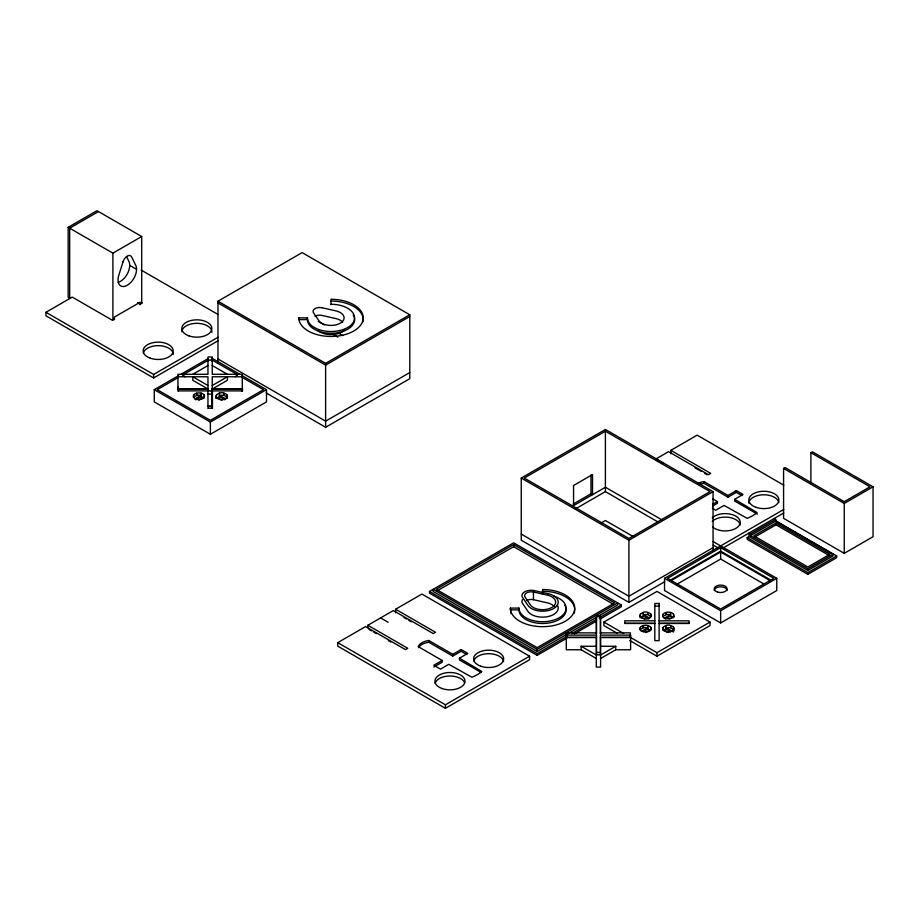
<?xml version="1.0" encoding="UTF-8"?>
<svg xmlns="http://www.w3.org/2000/svg" width="919" height="919" viewBox="0 0 919 919"><rect width="100%" height="100%" fill="white"/><g stroke="black" fill="none" stroke-linecap="round" stroke-linejoin="round"><path stroke-width="1.38" d="M215.896 398.329L216.402 394.929M193.691 394.883C191.738 400.167 201.629 400.902 204.202 397.571C206.143 392.287 196.252 391.563 193.691 394.883L193.346 397.467M216.402 398.432L219.434 396.675L224.822 399.788M639.992 616.741L644.61 618.797M640.336 627.298C638.383 632.582 648.274 633.306 650.836 629.986C652.789 624.69 642.898 623.967 640.336 627.298L639.992 629.871M663.081 614.156C661.129 619.452 671.019 620.176 673.593 616.844C675.534 611.56 665.643 610.836 663.081 614.156L662.737 616.741M662.737 629.871L663.047 627.332M640.566 617.338L643.334 615.96L648.722 619.061M98.494 211.565L69.683 228.199L69.683 298.238L68.167 297.365L68.167 227.326L96.977 210.692L141.71 236.516L141.71 303.707M68.167 227.326L112.899 253.15L141.71 236.516M217.975 340.8L153.611 377.962L45.95 315.791L45.95 312.299L72.256 297.101L112.141 320.134L114.415 318.813M142.169 302.799L139.895 304.109L137.471 302.719M217.964 362.66L217.964 301.202L302.121 252.61L409.782 314.769L409.782 378.685L325.625 427.278L266.223 392.976M45.95 312.299L153.611 374.458L217.975 337.296M242.088 375.584L266.487 389.667L266.487 401.89L210.382 434.273L154.266 401.89L154.266 389.667L178.665 375.584M181.1 374.171L207.935 358.674M178.252 377.537L157.241 389.667L210.382 420.339L263.512 389.667L242.409 377.548M183.168 374.699L207.901 360.409M184.949 374.297L182.812 375.526L184.949 376.767M207.958 361.006L210.106 359.777L212.243 361.006M192.795 374.297L207.958 365.532M212.243 385.521L227.407 376.767L227.407 380.271L212.243 389.024L242.271 389.024L242.271 374.297L212.243 374.297L212.243 356.963L207.958 356.963L207.958 374.297L177.93 374.297L177.93 389.024L207.958 389.024L192.795 380.271L192.795 376.767L207.958 385.521M193.691 396.985L197.447 395.101L201.192 395.273L194.736 399.007M212.243 390.047L210.106 391.287L207.958 390.047M235.253 376.767L237.401 375.526L235.253 374.297M195.816 399.788L201.192 396.675L203.961 398.053M198.849 400.133L204.225 397.031L204.225 394.929M154.266 389.667L210.382 422.051L266.487 389.667M217.964 301.202L325.625 363.361L409.782 314.769M409.782 316.527L325.625 365.119L217.964 302.948M409.782 372.551L325.625 421.143L217.964 358.984M664.805 581.647L628.906 602.37L521.245 540.211L521.245 478.052L605.403 429.46L713.064 491.619L713.064 551.331M605.403 431.218L524.278 478.052L628.906 538.465L710.031 491.619L605.403 431.218L605.403 491.619L658.337 522.187M573.226 504.071L590.997 493.813L592.514 494.686L592.514 474.549L573.559 485.496L573.559 505.634L605.403 487.242L662.025 519.936M395.607 612.743L395.607 609.24L421.913 594.053L529.585 656.212L529.585 659.716L445.416 708.308L337.755 646.149L337.755 642.645L365.578 626.586L405.463 649.607L407.737 648.297L367.853 625.265L367.853 627.597M367.853 625.265L393.332 610.561L433.217 633.582L435.491 632.272L395.607 609.24M655.821 459.006L668.561 451.654L708.446 474.686L710.72 473.365L670.836 450.344L670.836 453.848M670.836 450.344L697.142 435.158L783.769 485.163M566.874 638.188L537.167 655.339L429.495 593.18L429.495 591.434L513.664 542.842L621.324 605.001L621.324 606.747L600.291 618.901M513.664 544.588L436.169 589.332L537.167 647.631L614.65 602.898L513.664 544.588L513.664 546.69L613.421 604.288M575.903 508.655L605.403 491.619M437.398 590.722L513.664 546.69M600.452 523.37L605.403 520.51L633.857 536.937M521.245 478.052L628.906 540.211L713.064 491.619M433.825 667.033L442.165 662.208L442.165 660.462L433.825 665.276L440.488 669.124L448.828 664.311L471.895 677.246A37.53 21.665 0 0 0 481.843 671.502L459.454 658.188L459.454 659.934L480.913 672.329M442.165 660.462L418.202 646.631A14.21 8.202 0 0 1 428.817 640.497L452.78 654.328L461.12 649.515L467.794 653.375L459.454 658.188M712.627 504.313L717.394 501.556L717.394 503.313L712.627 506.059M698.199 483.279A14.21 8.202 0 0 1 704.046 481.602L728.009 495.433L736.349 490.62L743.023 494.468L734.683 499.281L734.683 501.039L757.336 514.112M418.559 647.642A14.21 8.202 0 0 1 428.817 642.255L452.78 656.086L461.12 651.272L466.68 654.477M699.244 484.566A14.21 8.202 0 0 1 704.046 483.348L728.009 497.179L736.349 492.366L741.909 495.582M810.88 452.665L812.396 451.792L873.05 486.806L873.05 536.707L844.239 553.341L783.585 518.327L783.585 468.426L785.102 467.541L844.239 501.694L870.017 486.806L810.88 452.665L810.88 482.601M713.064 547.655L628.906 596.247L521.245 534.088M537.167 649.388L617.683 602.898L617.683 605.001L537.167 651.491L433.136 591.434L433.136 589.332L537.167 649.388L537.167 651.491M337.755 642.645L445.416 704.804L529.585 656.212M713.224 541.613L776.762 578.327L776.762 590.549L720.645 622.944L664.54 590.549L664.54 578.327L783.769 509.459M429.495 591.434L537.167 653.593L566.874 636.442M571.825 633.582L596.569 619.291M599.05 617.867L621.324 605.001M720.645 547.655L667.516 578.327L720.645 609.01L773.787 578.327L720.645 547.655L720.645 551.124L669.985 580.371M574.295 633.903L596.569 621.037M723.127 547.977L783.769 512.963M749.008 536.535L749.008 533.031L750.524 533.905L775.693 519.373L775.693 521.13L833.016 554.226L833.016 555.972L807.847 570.504L749.008 536.535L747.193 537.581L747.193 539.338L807.847 574.352L836.658 557.718L836.658 555.972L776.004 520.947M670.319 581.095L720.645 552.032L770.984 581.095M750.524 533.905L750.524 535.662L775.693 521.13M617.465 633.409L603.886 625.575L603.886 622.071L656.959 591.434L710.031 622.071L710.031 625.575L656.959 656.212L629.802 640.543M776.004 523.049L753.856 535.834L807.847 567L829.983 554.226L776.004 523.049L776.004 524.806L828.754 555.26M755.085 536.88L776.004 524.806M676.453 584.553L720.645 559.039L763.62 583.841M783.585 468.426L844.239 503.44L873.05 486.806M640.336 629.389L644.093 627.505L647.838 627.688L641.382 631.422M663.081 616.258L666.838 614.374L670.583 614.558L664.127 618.28M600.589 655.017L615.753 646.264L615.753 649.756L600.589 658.521M643.53 631.571L647.838 629.09L650.606 630.468M665.207 619.061L670.583 615.96L673.351 617.338M645.494 632.548L650.87 629.435L650.87 627.332M669.308 618.797L673.926 616.741M664.54 578.327L720.645 610.721L776.762 578.327M629.802 637.039L656.959 652.708L710.031 622.071M750.524 535.662L807.847 568.758L833.016 554.226M747.193 537.581L807.847 572.606L836.658 555.972M664.242 629.779L666.08 629.09L670.388 631.571M354.297 317.457A23.595 13.624 0 0 1 332.896 333.206A23.595 13.624 0 0 1 307.417 319.628L298.836 319.628L298.836 317.882L307.417 317.882A23.595 13.624 0 0 0 331.012 331.495A23.595 13.624 0 0 0 354.596 317.882A23.595 13.624 0 0 0 331.012 304.258M177.93 376.767L207.958 376.767L207.958 406.359L212.243 406.359L212.243 376.767L242.271 376.767M178.148 388.898L208.176 388.898M178.148 390.897L208.176 390.897M242.49 390.897L212.461 390.897L212.461 408.231L208.176 408.231M207.958 394.102L212.243 394.102M208.176 406.232L212.036 406.232M654.822 606.126L659.107 606.126M565.84 607.689A23.595 13.624 0 0 1 544.439 623.438A23.595 13.624 0 0 1 518.959 609.86L510.378 609.86L510.378 608.102L518.959 608.102A23.595 13.624 0 0 0 538.568 621.531A23.595 13.624 0 0 0 564.794 612.64A23.595 13.624 0 0 0 554.042 596.213M654.822 620.83L624.794 620.83L624.794 623.461L654.822 623.461M659.107 620.83L689.124 620.83L689.124 623.461L659.107 623.461M624.794 623.312L654.822 623.312M659.107 623.312L689.124 623.312M596.523 632.869L566.495 632.869L566.495 637.384L596.523 637.384M600.383 632.869L630.4 632.869L630.4 637.384L600.383 637.384M566.495 635.109L596.523 635.109L596.523 654.719M630.4 635.109L600.383 635.109L600.383 654.719M566.276 637.499L596.305 637.499L596.305 667.091L600.589 667.091L600.589 637.499L630.618 637.499M596.305 658.521L581.141 649.756L581.141 646.264L596.305 646.264M600.589 646.264L615.753 646.264M581.141 649.756L566.276 649.756L566.276 635.029M615.753 649.756L630.618 649.756L630.618 635.029M596.523 652.433L600.383 652.433M596.305 654.833L600.589 654.833M224.018 393.194C219.664 390.724 211.485 397.146 219.365 399.26C223.708 401.741 231.887 395.308 224.018 393.194L224.018 395.296L226.947 396.985L227.487 398.329M224.018 395.296L219.434 395.273L225.902 399.007M647.918 612.468C643.564 609.998 635.385 616.419 643.254 618.533C647.608 621.014 655.787 614.581 647.918 612.468L647.918 614.57L651.18 616.741M647.918 614.57L643.334 614.558L649.802 618.28M670.663 625.609C666.309 623.128 658.13 629.561 666.011 631.675C670.353 634.144 678.532 627.723 670.663 625.609L670.663 627.711L673.593 629.389L674.132 630.744M670.663 627.711L666.08 627.688L673.616 632.042M695.005 467.805L701.048 471.286M704.678 473.377L707.09 474.778M774.177 518.5L775.693 519.373M734.683 499.281L757.072 512.595A37.53 21.665 0 0 1 747.124 518.339L724.057 505.416L715.717 510.229L712.386 508.299M656.913 459.638L663.403 463.383M712.604 498.799L717.394 501.556M713.224 545.116L718.176 547.977M720.645 551.124L771.317 580.371M318.123 321.386L324.281 324.935M339.054 333.471L342.741 335.596M332.896 334.286L337.824 337.135M141.25 270.14L217.975 314.436M129.717 265.338L136.54 269.278M211.6 357.973L239.652 374.171M211.554 359.731L237.561 374.676M212.243 365.532L227.407 374.297M663.047 629.435L668.435 632.548M216.402 397.031L221.789 400.133M603.886 622.071L623.633 633.478M581.141 646.264L596.305 655.017M404.073 617.637L406.485 619.027M408.898 620.417L411.321 621.818M380.592 617.913L388.174 622.289M369.07 629.469L371.483 630.859M373.895 632.261L376.319 633.65M388.404 640.635L390.816 642.025M126.5 256.435L128.855 261.283A13.084 7.547 -60 0 1 129.717 264.661L129.717 266.005A13.084 7.547 -60 0 1 118.183 282.34M844.239 503.44L844.239 553.341M807.847 568.758L807.847 570.504M807.847 572.606L807.847 574.352M736.349 490.62L736.349 492.366M728.009 495.433L728.009 497.179M720.645 552.032L720.645 559.039M720.645 610.721L720.645 622.944M704.046 481.602L704.046 483.348M673.616 614.202L673.616 617.706M673.593 627.298L673.593 629.389M670.583 612.456L670.583 615.96M666.08 625.586L666.08 629.09M666.011 612.468L666.011 614.57M656.959 652.708L656.959 656.212M650.836 614.156L650.836 616.258M647.838 625.586L647.838 629.09M643.334 612.456L643.334 615.96M643.254 625.609L643.254 627.711M640.302 614.202L640.302 617.706M628.906 540.211L628.906 602.37M600.589 617.694L600.589 634.007M600.383 633.823L600.383 615.546L596.523 615.546L596.523 633.823M596.305 617.694L596.305 634.007M590.997 475.02L590.997 493.813M542.543 593.766L542.543 589.538A32.165 18.575 0 0 1 574.72 608.102A32.165 18.575 0 0 1 542.543 626.678A32.165 18.575 0 0 1 510.378 608.102M537.167 653.593L537.167 655.339M533.445 591.985L533.445 599.693M518.959 608.102L518.959 609.86M461.12 649.515L461.12 651.272M452.78 654.328L452.78 656.086M445.416 704.804L445.416 708.308M428.817 640.497L428.817 642.255M331.012 304.775L331.012 299.307A32.165 18.575 0 0 1 363.177 317.882A32.165 18.575 0 0 1 331.012 336.457A32.165 18.575 0 0 1 298.836 317.882M325.625 363.361L325.625 427.278M307.417 317.882L307.417 319.628M242.49 388.427L242.49 391.046M242.053 391.184L242.053 388.898L212.036 388.898L212.036 408.507M226.947 394.883L226.947 396.985M219.434 393.183L219.434 396.675M210.382 422.051L210.382 434.273M208.176 405.566L208.176 408.507M201.192 393.183L201.192 396.675M196.62 393.194L196.62 395.296M178.148 386.669L178.148 391.184M153.611 374.458L153.611 377.962M140.193 304.809L140.193 302.179L114.415 317.066L114.415 319.697M112.899 253.15L112.899 320.34M473.813 660.991A15.014 8.662 0 0 1 489.115 653.685A15.014 8.662 0 0 1 503.589 661.531M435.147 683.311A15.014 8.662 0 0 1 449.494 676.005A15.014 8.662 0 0 1 464.623 682.783M143.341 352.965A15.014 8.662 0 0 1 159.573 345.693A15.014 8.662 0 0 1 173.174 354.596M181.824 331.725A15.014 8.662 0 0 1 197.309 323.327A15.014 8.662 0 0 1 211.841 332.264M748.859 503.175A15.014 8.662 0 0 1 763.402 494.778A15.014 8.662 0 0 1 778.818 502.624M712.282 521.36A15.014 8.662 0 0 1 728.48 517.305A15.014 8.662 0 0 1 740.14 524.956M712.282 517.856A15.014 8.662 0 0 1 734.649 515.525A15.014 8.662 0 0 1 735.361 528.643A15.014 8.662 0 0 1 712.788 527.138M714.212 590.549A6.433 3.71 0 0 1 720.645 586.839A6.433 3.71 0 0 1 727.09 590.549M353.172 314.976A23.595 13.624 0 0 1 353.838 316.205M331.012 301.064A32.165 18.575 0 0 1 363.005 321.57M344.487 330.185A15.657 9.041 0 0 1 318.066 330.668M342.661 322.155A13.084 7.547 0 0 0 335.435 318.479L321.34 315.309A6.651 3.837 0 0 0 314.93 316.308M557.282 605.047A15.657 9.041 0 0 1 553.617 614.501A15.657 9.041 0 0 1 537.247 616.615L535.444 616.155A15.657 9.041 0 0 1 527.816 611.169L522.509 603.358A9.224 5.319 0 0 1 522.543 599.67M554.858 607.298A13.084 7.547 0 0 0 546.977 602.749L532.882 599.579A6.651 3.837 0 0 0 526.472 600.578M542.543 591.285A32.165 18.575 0 0 1 574.191 613.191M511.044 613.616A32.165 18.575 0 0 1 510.55 611.744M564.714 605.196A23.595 13.624 0 0 1 565.38 606.425M122.939 262.007L118.93 274.884A13.084 7.547 -60 0 0 118.069 279.261L118.069 280.605A13.084 7.547 -60 0 0 127.304 285.281A13.084 7.547 -60 0 0 136.54 269.945L136.54 268.601A13.084 7.547 -60 0 0 135.679 265.223L131.371 256.401A6.651 3.837 -60 0 0 123.238 261.099L122.939 262.007M659.107 603.496L654.822 603.496L654.822 640.646L659.107 640.646L659.107 603.496M321.903 307.716L321.34 307.601A6.651 3.837 0 0 0 313.207 312.299L318.698 320.444A13.084 7.547 0 0 0 340.26 323.224A13.084 7.547 0 0 0 335.435 310.771L321.903 307.716M533.824 592.066L532.882 591.882A6.651 3.837 0 0 0 524.749 596.569L530.24 604.713A13.084 7.547 0 0 0 551.802 607.493A13.084 7.547 0 0 0 546.977 595.053L533.824 592.066M547.85 593.651L534.33 590.584A9.224 5.319 0 0 0 524.657 591.825A9.224 5.319 0 0 0 522.509 597.407L527.816 605.219A15.657 9.041 0 0 0 553.617 608.55A15.657 9.041 0 0 0 547.85 593.651M480.729 666.206A15.014 8.662 0 0 0 503.646 659.118A15.014 8.662 0 0 0 481.545 651.203A15.014 8.662 0 0 0 480.729 666.206M442.062 688.538A15.014 8.662 0 0 0 464.98 681.438A15.014 8.662 0 0 0 442.878 673.524A15.014 8.662 0 0 0 442.062 688.538M150.257 358.18A15.014 8.662 0 0 0 173.174 351.092A15.014 8.662 0 0 0 151.072 343.178A15.014 8.662 0 0 0 150.257 358.18M188.923 335.86A15.014 8.662 0 0 0 211.841 328.761A15.014 8.662 0 0 0 189.739 320.857A15.014 8.662 0 0 0 188.923 335.86M755.958 507.311A15.014 8.662 0 0 0 778.875 500.212A15.014 8.662 0 0 0 756.774 492.297A15.014 8.662 0 0 0 755.958 507.311M717.429 592.02A6.433 3.71 0 0 0 727.09 588.803A6.433 3.71 0 0 0 717.429 585.587A6.433 3.71 0 0 0 717.429 592.02"/></g></svg>
